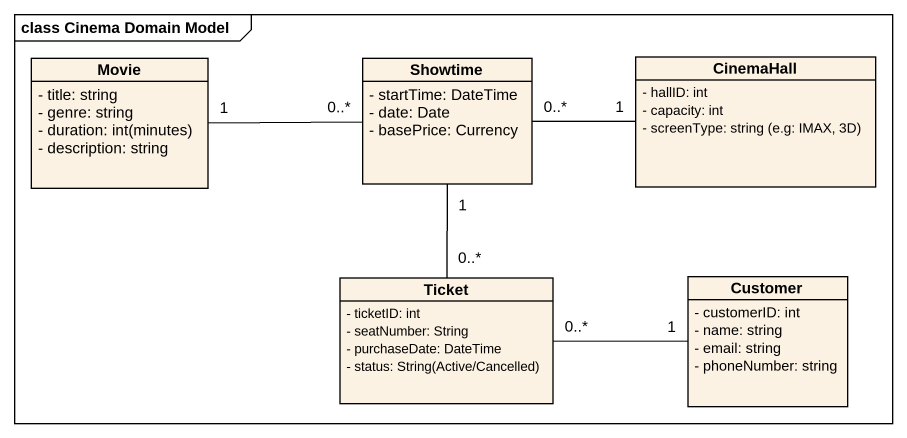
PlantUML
@startuml
mainframe class Cinema Domain Model
hide circle
hide empty members
skinparam classAttributeIconSize 0
class Movie {
  - title: string
  - genre: string
  {field} - duration: int(minutes)
  - description: string
}
class Showtime {
  - startTime: DateTime
  - date: Date
  - basePrice: Currency
}
class CinemaHall {
  - hallID: int
  - capacity: int
  {field} - screenType: string (e.g: IMAX, 3D)
}
class Ticket {
  - ticketID: int
  - seatNumber: String
  - purchaseDate: DateTime
  {field} - status: String(Active/Cancelled)
}
class Customer {
  - customerID: int
  - name: string
  - email: string
  - phoneNumber: string
}
Movie "1" -right- "0..*" Showtime
Showtime "1" -- "0..*" Ticket
CinemaHall "1" -left- "0..*" Showtime
Customer "1" -left- "0..*" Ticket
@enduml
